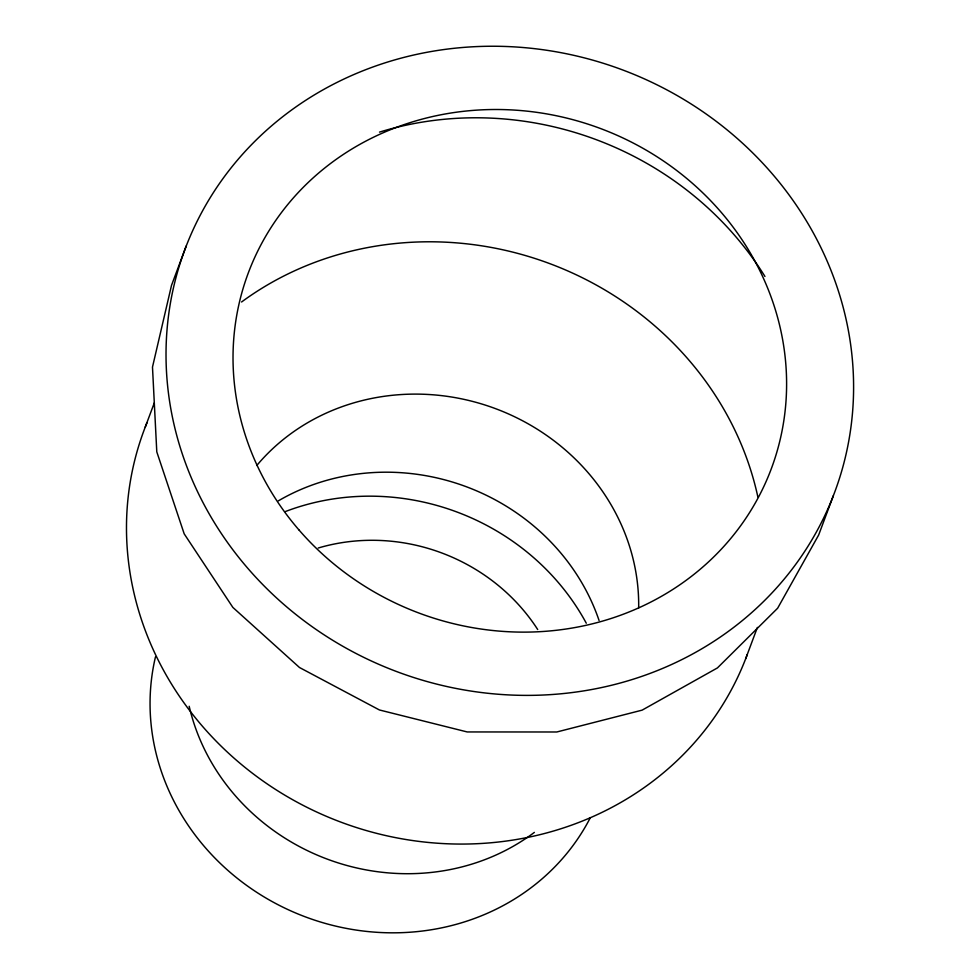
<?xml version="1.0" encoding="UTF-8"?>
<svg xmlns="http://www.w3.org/2000/svg" width="980" height="980" viewBox="0 0 980 980"><rect width="100%" height="100%" fill="white"/><g stroke="black" fill="none" stroke-linecap="round" stroke-linejoin="round"><path stroke-width="1.47" d="M186.249 245.968L171.525 285.327L152.488 367.084L156.788 451.854L184.191 533.843L232.86 607.416L299.476 667.503L379.432 709.973L467.203 731.95L556.799 731.986L642.12 710.145L717.421 667.931L777.63 608.225L818.655 535.019L833.367 495.66A346.822 321.342 20.5 0 0 448.656 48.926A346.822 321.342 20.5 0 0 247.401 567.849A346.822 321.342 20.5 0 0 833.38 495.66M145.248 427.096L154.313 402.866M745.67 658.768L757.393 627.408M256.797 465.463A214.522 198.756 20.5 0 1 495.5 408.636A214.522 198.756 20.5 0 1 638.666 607.943M747.274 654.518A321.783 298.141 20.5 0 1 337.647 820.897A321.783 298.141 20.5 0 1 146.927 422.87M241.558 301.999A321.783 298.141 20.5 0 1 757.859 496.946M318.255 548.004A186.151 172.48 20.5 0 1 537.702 629.528M379.505 132.116A321.783 298.141 20.5 0 1 764.951 276.47M590.266 817.81A233.301 216.151 20.5 0 1 306.434 917.268A233.301 216.151 20.5 0 1 155.453 656.967M285.29 511.585A233.301 216.151 20.5 0 1 586.285 623.207M534.37 832.388A214.522 198.756 20.5 0 1 189.177 706.261M278.332 500.866A214.522 198.756 20.5 0 1 599.074 620.512M298.851 529.812A279.239 258.72 20.5 0 0 770.488 470.902A279.239 258.72 20.5 0 0 460.098 111.72A279.239 258.72 20.5 0 0 298.851 529.812"/></g></svg>
